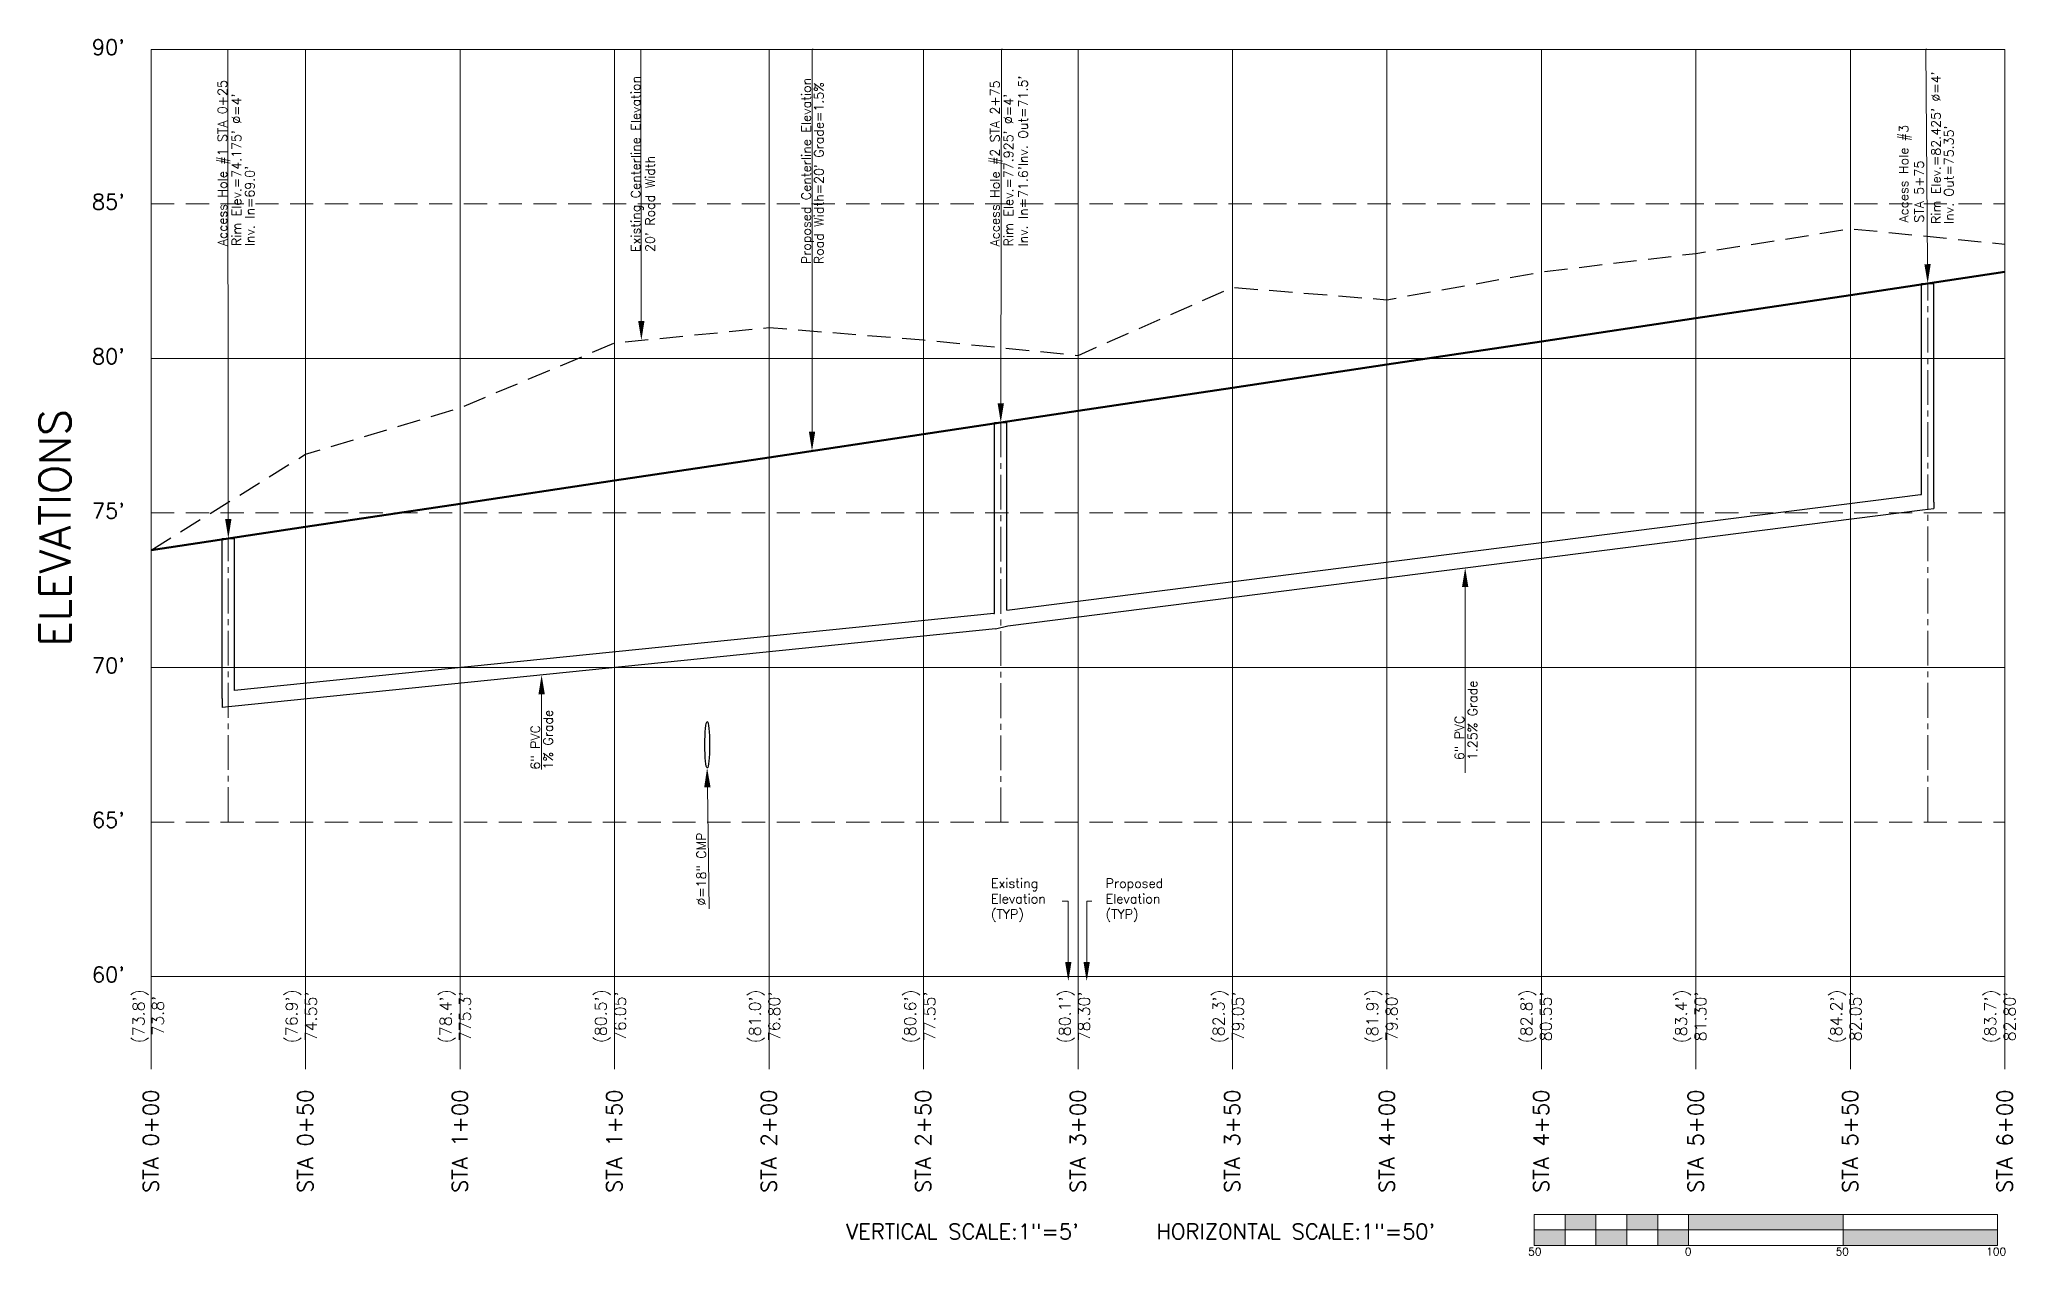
# Model space of a CAD drawing. Header units: feet. Extents: x -36 to 603, y -90 to 303.
import ezdxf
from ezdxf import colors
from ezdxf.entities.mleader import LeaderData, LeaderLine
from ezdxf.math import Vec2, Vec3

# ---------------------------------------------------------------- set-up
doc = ezdxf.new("R2010")
doc.units = ezdxf.units.FT
doc.header["$LTSCALE"] = 15
doc.header["$MEASUREMENT"] = 0
for name, pattern in [('CENTER', [2, 1.25, -0.25, 0.25, -0.25]), ('CENTER2', [1.125, 0.75, -0.125, 0.125, -0.125]), ('DASHED', [0.75, 0.5, -0.25])]:
    doc.linetypes.add(name, pattern=pattern)
for name, color, linetype, lineweight in [('8-RP-Axis Labels', 6, 'Continuous', 13), ('8-RP-Elevations', 3, 'Continuous', 13), ('8-RP-Existing', 2, 'DASHED', 30), ('8-RP-Finished', 1, 'Continuous', 50), ('8-RP-Grid Major', 7, 'Continuous', 5), ('8-RP-Grid Minor', 7, 'DASHED', 5), ('8-RP-Leaders', 3, 'Continuous', 13), ('8-RP-Scale', 5, 'Continuous', 13), ('8-RP-Sewer', 6, 'Continuous', 25), ('8-RP-SewerCenter', 6, 'CENTER', 9)]:
    doc.layers.add(name, color=color, linetype=linetype, lineweight=lineweight)
doc.styles.add('8-RP-AxisLabels', font='romans.shx', dxfattribs={"height": 0.1})
doc.styles.add('8-RP-Elevations', font='romans.shx', dxfattribs={"height": 0.075})
doc.styles.add('8-RP-Leaders', font='romans.shx', dxfattribs={"height": 0.06})
doc.styles.add('8-RP-Major Label', font='romans.shx', dxfattribs={"height": 0.2})
doc.styles.add('8-RP-Scale', font='romans.shx', dxfattribs={"height": 0.1})
doc.styles.add('8-RP-Scale-SM', font='romans.shx', dxfattribs={"height": 0.05})

# ---------------------------------------------------------------- blocks, each defined once
blk = doc.blocks.new('*U73')
at = {"layer": '8-RP-SewerCenter', "color": 0, "linetype": 'CENTER2', "transparency": 16777216}
blk.add_line((0, -139.5), (0, 34.87), dxfattribs=at)
blk = doc.blocks.new('*U74')
at = {"layer": '8-RP-SewerCenter', "color": 0, "linetype": 'CENTER2', "transparency": 16777216}
blk.add_line((0, -98.75), (0, 30.74), dxfattribs=at)
blk = doc.blocks.new('*U75')
at = {"layer": '8-RP-SewerCenter', "color": 0, "linetype": 'CENTER2', "transparency": 16777216}
blk.add_line((0, -66.5), (0, 25.37), dxfattribs=at)

msp = doc.modelspace()

# ---------------------------------------------------------------- hatches: boundary and pattern name
at = {"layer": '8-RP-Scale'}
h = msp.add_hatch(color=256, dxfattribs=at)
h.dxf.hatch_style = 1
h.paths.add_polyline_path([(547.62, -76.98), (497.62, -76.98), (497.62, -81.98), (547.62, -81.98)])
h.paths.add_polyline_path([(597.62, -81.98), (547.62, -81.98), (547.62, -86.98), (597.62, -86.98)])
h.paths.add_polyline_path([(497.62, -81.98), (487.62, -81.98), (487.62, -86.98), (497.62, -86.98)])
h.paths.add_polyline_path([(487.62, -76.98), (477.62, -76.98), (477.62, -81.98), (487.62, -81.98)])
h.paths.add_polyline_path([(477.62, -81.98), (467.62, -81.98), (467.62, -86.98), (477.62, -86.98)])
h.paths.add_polyline_path([(467.62, -76.98), (457.62, -76.98), (457.62, -81.98), (467.62, -81.98)])
h.paths.add_polyline_path([(457.62, -81.98), (447.62, -81.98), (447.62, -86.98), (457.62, -86.98)])

# ---------------------------------------------------------------- linework, layer by layer
at = {"layer": '8-RP-Existing', "flags": 128}
msp.add_lwpolyline([(0, 138), (50, 169), (100, 184), (150, 205), (200, 210), (250, 206), (300, 201), (350, 223), (400, 219), (450, 228), (500, 234), (550, 242), (600, 237)], dxfattribs=at)
at = {"layer": '8-RP-Finished', "flags": 128}
msp.add_lwpolyline([(0, 138), (50, 145.5), (100, 153), (150, 160.5), (200, 168), (250, 175.5), (300, 183), (350, 190.5), (400, 198), (450, 205.5), (500, 213), (550, 220.5), (600, 228)], dxfattribs=at)
at = {"layer": '8-RP-Grid Major'}
for p, q in [((0, -30), (0, 300)), ((0, 300), (600, 300)), ((50, -30), (50, 300)), ((100, -30), (100, 300)), ((150, -30), (150, 300)), ((200, -30), (200, 300)), ((250, -30), (250, 300)), ((300, -30), (300, 300)), ((350, -30), (350, 300)), ((400, -30), (400, 300)), ((450, -30), (450, 300)), ((500, -30), (500, 300)), ((550, -30), (550, 300)), ((600, -30), (600, 300)), ((0, 200), (600, 200)), ((0, 100), (600, 100)), ((0, 0), (600, 0))]:
    msp.add_line(p, q, dxfattribs=at)
at = {"layer": '8-RP-Grid Minor'}
for p, q in [((0, 250), (600, 250)), ((0, 150), (600, 150)), ((0, 50), (600, 50))]:
    msp.add_line(p, q, dxfattribs=at)
at = {"layer": '8-RP-Scale'}
for p, q in [((447.62, -76.98), (497.62, -76.98)), ((447.62, -76.98), (447.62, -86.98)), ((447.62, -81.98), (497.62, -81.98)), ((457.62, -76.98), (457.62, -86.98)), ((467.62, -76.98), (467.62, -86.98)), ((477.62, -76.98), (477.62, -86.98)), ((487.62, -76.98), (487.62, -86.98)), ((497.62, -76.98), (547.62, -76.98)), ((497.62, -76.98), (497.62, -86.98)), ((497.62, -81.98), (547.62, -81.98)), ((547.62, -76.98), (597.62, -76.98)), ((547.62, -86.98), (547.62, -76.98)), ((547.62, -81.98), (597.62, -81.98)), ((597.62, -76.98), (597.62, -86.98)), ((447.62, -86.98), (497.62, -86.98)), ((497.62, -86.98), (547.62, -86.98)), ((547.62, -86.98), (597.62, -86.98))]:
    msp.add_line(p, q, dxfattribs=at)
at = {"layer": '8-RP-Sewer'}
for p, q in [((573, 156.02), (573, 224.25)), ((573, 224.25), (577, 224.25)), ((577, 153.5), (577, 224.25)), ((273, 117.51), (273, 179.25)), ((273, 179.25), (277, 179.25)), ((277, 118.52), (277, 179.25)), ((277, 118.52), (572.69, 155.98)), ((572.69, 155.98), (573, 156.02)), ((577, 153.5), (577, 151.49)), ((277.31, 113.52), (573.31, 151.02)), ((573.31, 151.02), (577, 151.49)), ((23, 90), (23, 141.75)), ((23, 141.75), (27, 141.75)), ((27, 92.51), (27, 141.75)), ((272.75, 117.49), (27, 92.51)), ((272.75, 117.49), (273, 117.51)), ((273.25, 112.51), (27.25, 87.51)), ((273.25, 112.51), (277.31, 113.52)), ((23, 90), (23, 87.08)), ((27.25, 87.51), (23, 87.08))]:
    msp.add_line(p, q, dxfattribs=at)
msp.add_ellipse((180, 75), major_axis=(0, 7.5), ratio=0.1, dxfattribs=at)

# ---------------------------------------------------------------- block references
at = {"layer": '8-RP-SewerCenter', "linetype": 'CENTER2'}
for name, p in [('*U73', (575, 189.5)), ('*U74', (275, 148.63)), ('*U75', (25, 116.5))]:
    msp.add_blockref(name, p, dxfattribs=at)

# ---------------------------------------------------------------- texts
at = {"layer": '8-RP-Axis Labels', "style": '8-RP-AxisLabels'}
for s, p in [("90'", (-19.19, 298.18)), ("85'", (-19.19, 248.18)), ("80'", (-19.19, 198.18)), ("75'", (-19.19, 148.18)), ("70'", (-19.19, 98.18)), ("65'", (-19.19, 48.18)), ("60'", (-19.19, -1.82))]:
    msp.add_text(s, height=5, dxfattribs=at).set_placement(p)
at = {"layer": '8-RP-Axis Labels'}
for s, height, style, p in [('ELEVATIONS', 10, '8-RP-Major Label', (-26.11, 106.81)), ('STA 0+00', 5, '8-RP-AxisLabels', (2.42, -70)), ('STA 0+50', 5, '8-RP-AxisLabels', (52.42, -70)), ('STA 1+00', 5, '8-RP-AxisLabels', (102.42, -70)), ('STA 1+50', 5, '8-RP-AxisLabels', (152.42, -70)), ('STA 2+00', 5, '8-RP-AxisLabels', (202.42, -70)), ('STA 2+50', 5, '8-RP-AxisLabels', (252.42, -70)), ('STA 3+00', 5, '8-RP-AxisLabels', (302.42, -70)), ('STA 3+50', 5, '8-RP-AxisLabels', (352.42, -70)), ('STA 4+00', 5, '8-RP-AxisLabels', (402.42, -70)), ('STA 4+50', 5, '8-RP-AxisLabels', (452.42, -70)), ('STA 5+00', 5, '8-RP-AxisLabels', (502.42, -70)), ('STA 5+50', 5, '8-RP-AxisLabels', (552.42, -70)), ('STA 6+00', 5, '8-RP-AxisLabels', (602.42, -70))]:
    msp.add_text(s, height=height, rotation=90, dxfattribs=dict(at, style=style)).set_placement(p)
at = {"layer": '8-RP-Elevations', "char_height": 3.75, "attachment_point": 1, "rotation": 90, "style": '8-RP-Elevations'}
for s, insert in [("\\pi-0.42127;(73.8')\\P\\pi1.98944;73.8'", (-5.88, -21.12)), ("\\pi-0.42127;(76.9')\\P\\pi0.20373;74.55'", (43.6, -21.12)), ("\\pi-0.42127;(78.4')\\P\\pi0.20373;775.3'", (93.5, -21.12)), ("\\pi-0.42127;(80.5')\\P\\pi0.20373;76.05'", (143.69, -21.1)), ("\\pi-0.42127;(81.0')\\P\\pi0.20373;76.80'", (193.58, -21.14)), ("\\pi-0.42127;(80.6')\\P\\pi0.20373;77.55'", (243.82, -21.13)), ("\\pi-0.42127;(80.1')\\P\\pi0.20373;78.30'", (293.87, -21.13)), ("\\pi-0.42127;(82.3')\\P\\pi0.20373;79.05'", (343.66, -21.13)), ("\\pi-0.42127;(81.9')\\P\\pi0.20373;79.80'", (393.39, -21.11)), ("\\pi-0.42127;(82.8')\\P\\pi0.20373;80.55'", (443.28, -21.15)), ("\\pi-0.42127;(83.4')\\P\\pi0.20373;81.30'", (493.34, -21.15)), ("\\pi-0.42127;(84.2')\\P\\pi0.20373;82.05'", (543.53, -21.13)), ("\\pi-0.42127;(83.7')\\P\\pi0.20373;82.80'", (593.41, -21.17))]:
    msp.add_mtext_dynamic_manual_height_columns(s, width=17.0146, gutter_width=18.75, heights=[0], dxfattribs=dict(at, insert=insert))
at = {"layer": '8-RP-Leaders', "style": '8-RP-Leaders'}
for s, p in [('Access Hole #1 STA 0+25', (24.6, 236.33)), ('Existing Centerline Elevation', (158.34, 234.44)), ('Proposed Centerline Elevation', (213.54, 230.48)), ("Road Width=20' Grade=1.5%%%", (217.64, 230.48)), ('Access Hole #2 STA 2+75', (274.61, 236.21)), ("Inv. In=71.6'Inv. Out=71.5'", (283.74, 236.21)), ("Rim Elev.=82.425' ∅=4'", (579.19, 243.48)), ("Rim Elev.=74.175' ∅=4'", (29.15, 236.33)), ("Rim Elev.=77.925' ∅=4'", (279, 236.21)), ("Inv. Out=75.35' ", (583.38, 243.48)), ("20' Road Width", (162.99, 234.44)), ("Inv. In=69.0' ", (33.46, 236.33)), ('1.25%%% Grade', (429.19, 70.03)), ('1%%% Grade', (130, 67.02)), ('6" PVC ', (424.94, 70.03)), ('6" PVC', (125.87, 66.95)), ('%%C=18" CMP', (179.57, 22.94))]:
    msp.add_text(s, height=3, rotation=90, dxfattribs=at).set_placement(p)
at = {"layer": '8-RP-Leaders', "insert": (565.72, 243.93), "char_height": 3, "attachment_point": 1, "rotation": 90, "style": '8-RP-Leaders'}
msp.add_mtext_dynamic_manual_height_columns('Access Hole #3 STA 5+75', width=41.6185, gutter_width=50, heights=[0], dxfattribs=at)
at = {"layer": '8-RP-Scale'}
for s, height, style, p in [('VERTICAL SCALE:1"=5\'     HORIZONTAL SCALE:1"=50\'', 5, '8-RP-Scale', (225, -85)), ('50', 2.5, '8-RP-Scale-SM', (445.67, -90.23)), ('0', 2.5, '8-RP-Scale-SM', (496.38, -90.23)), ('50', 2.5, '8-RP-Scale-SM', (545.23, -90.23)), ('100', 2.5, '8-RP-Scale-SM', (593.96, -90.23))]:
    msp.add_text(s, height=height, dxfattribs=dict(at, style=style)).set_placement(p)

# ---------------------------------------------------------------- leaders
at = {"layer": '8-RP-Leaders'}
ml = msp.add_multileader_mtext('Standard', dxfattribs=at)
ml.set_content('', color=256, style='8-RP-Leaders')
ml.set_leader_properties(color=256, linetype='ByLayer', lineweight=-1)
ml.build(insert=Vec2(0, 0))
ml.multileader.update_dxf_attribs({"text_left_attachment_type": 2, "text_right_attachment_type": 2, "text_top_attachment_type": 10, "text_bottom_attachment_type": 10, "dogleg_length": 0.36, "arrow_head_size": 6.25, "scale": 50})
ctx = ml.context
ctx.base_point, ctx.scale, ctx.char_height, ctx.arrow_head_size, ctx.landing_gap_size, ctx.plane_origin = Vec3(25.23, 299.98), 50, 3, 6.25, 4.5, Vec3(25, 141.75)
ctx.left_attachment, ctx.right_attachment, ctx.top_attachment, ctx.bottom_attachment = 2, 2, 10, 10
notes = []
notes.append((ctx, [(0, (1, 1, 0), (24.87, 299.98), (1, 0), 0.36, [(0, [(25, 141.75)], 0, [])])]))
ctx.mtext.insert, ctx.mtext.flow_direction = Vec3(29.73, 301.48), 5
ml = msp.add_multileader_mtext('Standard', dxfattribs=at)
ml.set_content('', color=256, style='8-RP-Leaders')
ml.set_leader_properties(color=256, linetype='ByLayer', lineweight=-1)
ml.build(insert=Vec2(0, 0))
ml.multileader.update_dxf_attribs({"text_left_attachment_type": 2, "text_right_attachment_type": 2, "text_top_attachment_type": 10, "text_bottom_attachment_type": 10, "dogleg_length": 0.36, "arrow_head_size": 6.25, "scale": 50})
ctx = ml.context
ctx.base_point, ctx.scale, ctx.char_height, ctx.arrow_head_size, ctx.landing_gap_size, ctx.plane_origin = Vec3(158.84, 299.96), 50, 3, 6.25, 4.5, Vec3(158.68, 205.87)
ctx.left_attachment, ctx.right_attachment, ctx.top_attachment, ctx.bottom_attachment = 2, 2, 10, 10
notes.append((ctx, [(0, (1, 1, 0), (158.48, 299.96), (1, 0), 0.36, [(0, [(158.68, 205.87)], 0, [])])]))
ctx.mtext.insert, ctx.mtext.flow_direction = Vec3(163.34, 301.46), 5
ml = msp.add_multileader_mtext('Standard', dxfattribs=at)
ml.set_content('', color=256, style='8-RP-Leaders')
ml.set_leader_properties(color=256, linetype='ByLayer', lineweight=-1)
ml.build(insert=Vec2(0, 0))
ml.multileader.update_dxf_attribs({"text_left_attachment_type": 2, "text_right_attachment_type": 2, "text_top_attachment_type": 10, "text_bottom_attachment_type": 10, "dogleg_length": 0.36, "arrow_head_size": 6.25, "scale": 50})
ctx = ml.context
ctx.base_point, ctx.scale, ctx.char_height, ctx.arrow_head_size, ctx.landing_gap_size, ctx.plane_origin = Vec3(214.27, 300.04), 50, 3, 6.25, 4.5, Vec3(213.92, 170.09)
ctx.left_attachment, ctx.right_attachment, ctx.top_attachment, ctx.bottom_attachment = 2, 2, 10, 10
notes.append((ctx, [(0, (1, 1, 0), (213.91, 300.04), (1, 0), 0.36, [(0, [(213.92, 170.09)], 0, [])])]))
ctx.mtext.insert, ctx.mtext.flow_direction = Vec3(218.77, 301.54), 5
ml = msp.add_multileader_mtext('Standard', dxfattribs=at)
ml.set_content('', color=256, style='8-RP-Leaders')
ml.set_leader_properties(color=256, linetype='ByLayer', lineweight=-1)
ml.build(insert=Vec2(0, 0))
ml.multileader.update_dxf_attribs({"text_left_attachment_type": 2, "text_right_attachment_type": 2, "text_top_attachment_type": 10, "text_bottom_attachment_type": 10, "dogleg_length": 0.36, "arrow_head_size": 6.25, "scale": 50})
ctx = ml.context
ctx.base_point, ctx.scale, ctx.char_height, ctx.arrow_head_size, ctx.landing_gap_size, ctx.plane_origin = Vec3(275.58, 300.04), 50, 3, 6.25, 4.5, Vec3(275, 179.25)
ctx.left_attachment, ctx.right_attachment, ctx.top_attachment, ctx.bottom_attachment = 2, 2, 10, 10
notes.append((ctx, [(0, (1, 1, 0), (275.22, 300.04), (1, 0), 0.36, [(0, [(275, 179.25)], 0, [])])]))
ctx.mtext.insert, ctx.mtext.flow_direction = Vec3(280.08, 301.54), 5
ml = msp.add_multileader_mtext('Standard', dxfattribs=at)
ml.set_content('', color=256, style='8-RP-Leaders')
ml.set_leader_properties(color=256, linetype='ByLayer', lineweight=-1)
ml.build(insert=Vec2(0, 0))
ml.multileader.update_dxf_attribs({"text_left_attachment_type": 2, "text_right_attachment_type": 2, "text_top_attachment_type": 10, "text_bottom_attachment_type": 10, "dogleg_length": 0.36, "arrow_head_size": 6.25, "scale": 50})
ctx = ml.context
ctx.base_point, ctx.scale, ctx.char_height, ctx.arrow_head_size, ctx.landing_gap_size, ctx.plane_origin = Vec3(574.77, 300.04), 50, 3, 6.25, 4.5, Vec3(575, 224.25)
ctx.left_attachment, ctx.right_attachment, ctx.top_attachment, ctx.bottom_attachment = 2, 2, 10, 10
notes.append((ctx, [(0, (1, 1, 0), (574.41, 300.04), (1, 0), 0.36, [(0, [(575, 224.25)], 0, [])])]))
ctx.mtext.insert, ctx.mtext.flow_direction = Vec3(579.27, 301.54), 5
ml = msp.add_multileader_mtext('Standard', dxfattribs=at)
ml.set_content('', color=256, style='8-RP-Leaders')
ml.set_leader_properties(color=256, linetype='ByLayer', lineweight=-1)
ml.build(insert=Vec2(0, 0))
ml.multileader.update_dxf_attribs({"text_left_attachment_type": 2, "text_right_attachment_type": 2, "text_top_attachment_type": 10, "text_bottom_attachment_type": 10, "dogleg_length": 0.36, "arrow_head_size": 6.25, "scale": 50})
ctx = ml.context
ctx.base_point, ctx.scale, ctx.char_height, ctx.arrow_head_size, ctx.landing_gap_size, ctx.plane_origin = Vec3(425.31, 65.89), 50, 3, 6.25, 4.5, Vec3(425.31, 132.27)
ctx.left_attachment, ctx.right_attachment, ctx.top_attachment, ctx.bottom_attachment = 2, 2, 10, 10
notes.append((ctx, [(1, (1, 1, 0), (425.31, 65.89), (1, 0), 0.0000209, [(0, [(425.31, 132.27)], 0, [])])]))
ctx.mtext.insert, ctx.mtext.flow_direction = Vec3(429.81, 67.39), 5
ml = msp.add_multileader_mtext('Standard', dxfattribs=at)
ml.set_content('', color=256, style='8-RP-Leaders')
ml.set_leader_properties(color=256, linetype='ByLayer', lineweight=-1)
ml.build(insert=Vec2(0, 0))
ml.multileader.update_dxf_attribs({"text_left_attachment_type": 2, "text_right_attachment_type": 2, "text_top_attachment_type": 10, "text_bottom_attachment_type": 10, "dogleg_length": 0.36, "arrow_head_size": 6.25, "scale": 50})
ctx = ml.context
ctx.base_point, ctx.scale, ctx.char_height, ctx.arrow_head_size, ctx.landing_gap_size, ctx.plane_origin = Vec3(126.4, 67.01), 50, 3, 6.25, 4.5, Vec3(126.4, 97.59)
ctx.left_attachment, ctx.right_attachment, ctx.top_attachment, ctx.bottom_attachment = 2, 2, 10, 10
notes.append((ctx, [(1, (1, 1, 0), (126.4, 67.01), (1, 0), 0.0000424, [(0, [(126.4, 97.59)], 0, [])])]))
ctx.mtext.insert, ctx.mtext.flow_direction = Vec3(130.9, 68.51), 5
ml = msp.add_multileader_mtext('Standard', dxfattribs=at)
ml.set_content('', color=256, style='8-RP-Leaders')
ml.set_leader_properties(color=256, linetype='ByLayer', lineweight=-1)
ml.build(insert=Vec2(0, 0))
ml.multileader.update_dxf_attribs({"text_left_attachment_type": 2, "text_right_attachment_type": 2, "text_top_attachment_type": 10, "text_bottom_attachment_type": 10, "dogleg_length": 0.36, "arrow_head_size": 6.25, "scale": 50})
ctx = ml.context
ctx.base_point, ctx.scale, ctx.char_height, ctx.arrow_head_size, ctx.landing_gap_size, ctx.plane_origin = Vec3(180.61, 21.88), 50, 3, 6.25, 4.5, Vec3(179.96, 67.51)
ctx.left_attachment, ctx.right_attachment, ctx.top_attachment, ctx.bottom_attachment = 2, 2, 10, 10
notes.append((ctx, [(1, (1, 1, 0), (180.61, 21.88), (1, 0), 0.0000217, [(0, [(179.96, 67.51)], 0, [])])]))
ctx.mtext.insert, ctx.mtext.flow_direction = Vec3(185.11, 23.38), 5
ml = msp.add_multileader_mtext('Standard', dxfattribs=at)
ml.set_content('Existing\\PElevation\\P(TYP)', color=256, style='8-RP-Leaders')
ml.set_leader_properties(color=256, linetype='ByLayer', lineweight=-1)
ml.build(insert=Vec2(0, 0))
ml.multileader.update_dxf_attribs({"text_left_attachment_type": 2, "text_right_attachment_type": 2, "text_top_attachment_type": 10, "text_bottom_attachment_type": 10, "dogleg_length": 0.36, "arrow_head_size": 6.25, "scale": 50})
ctx = ml.context
ctx.base_point, ctx.scale, ctx.char_height, ctx.arrow_head_size, ctx.landing_gap_size, ctx.plane_origin = Vec3(267.34, 24.41), 50, 3, 6.25, 4.5, Vec3(296.86, -1.5)
ctx.left_attachment, ctx.right_attachment, ctx.top_attachment, ctx.bottom_attachment = 2, 2, 10, 10
notes.append((ctx, [(1, (1, 1, 0), (296.86, 24.41), (-1, 0), 1.95, [(0, [(296.86, -1.5)], 0, [])])]))
ctx.mtext.insert, ctx.mtext.flow_direction = Vec3(271.84, 31.69), 5
ml = msp.add_multileader_mtext('Standard', dxfattribs=at)
ml.set_content('Proposed \\PElevation\\P(TYP)', color=256, style='8-RP-Leaders')
ml.set_leader_properties(color=256, linetype='ByLayer', lineweight=-1)
ml.build(insert=Vec2(0, 0))
ml.multileader.update_dxf_attribs({"text_left_attachment_type": 2, "text_right_attachment_type": 2, "text_top_attachment_type": 10, "text_bottom_attachment_type": 10, "dogleg_length": 0.36, "arrow_head_size": 6.25, "scale": 50})
ctx = ml.context
ctx.base_point, ctx.scale, ctx.char_height, ctx.arrow_head_size, ctx.landing_gap_size, ctx.plane_origin = Vec3(304.43, 24.41), 50, 3, 6.25, 4.5, Vec3(302.81, -1.5)
ctx.left_attachment, ctx.right_attachment, ctx.top_attachment, ctx.bottom_attachment = 2, 2, 10, 10
notes.append((ctx, [(0, (1, 1, 0), (302.81, 24.41), (1, 0), 1.63, [(0, [(302.81, -1.5)], 0, [])])]))
ctx.mtext.insert, ctx.mtext.flow_direction = Vec3(308.93, 31.69), 5
for ctx, leaders in notes:
    for number, flags, end, landing, length, lines in leaders:
        leader = LeaderData()
        leader.index, (leader.has_last_leader_line, leader.has_dogleg_vector, leader.attachment_direction) = number, flags
        leader.last_leader_point, leader.dogleg_vector, leader.dogleg_length = Vec3(end), Vec3(landing), length
        for number, points, colour, breaks in lines:
            line = LeaderLine()
            line.index, line.vertices, line.color, line.breaks = number, Vec3.list(points), colors.encode_raw_color(colour), breaks
            leader.lines.append(line)
        ctx.leaders.append(leader)

doc.saveas('drawing.dxf')
